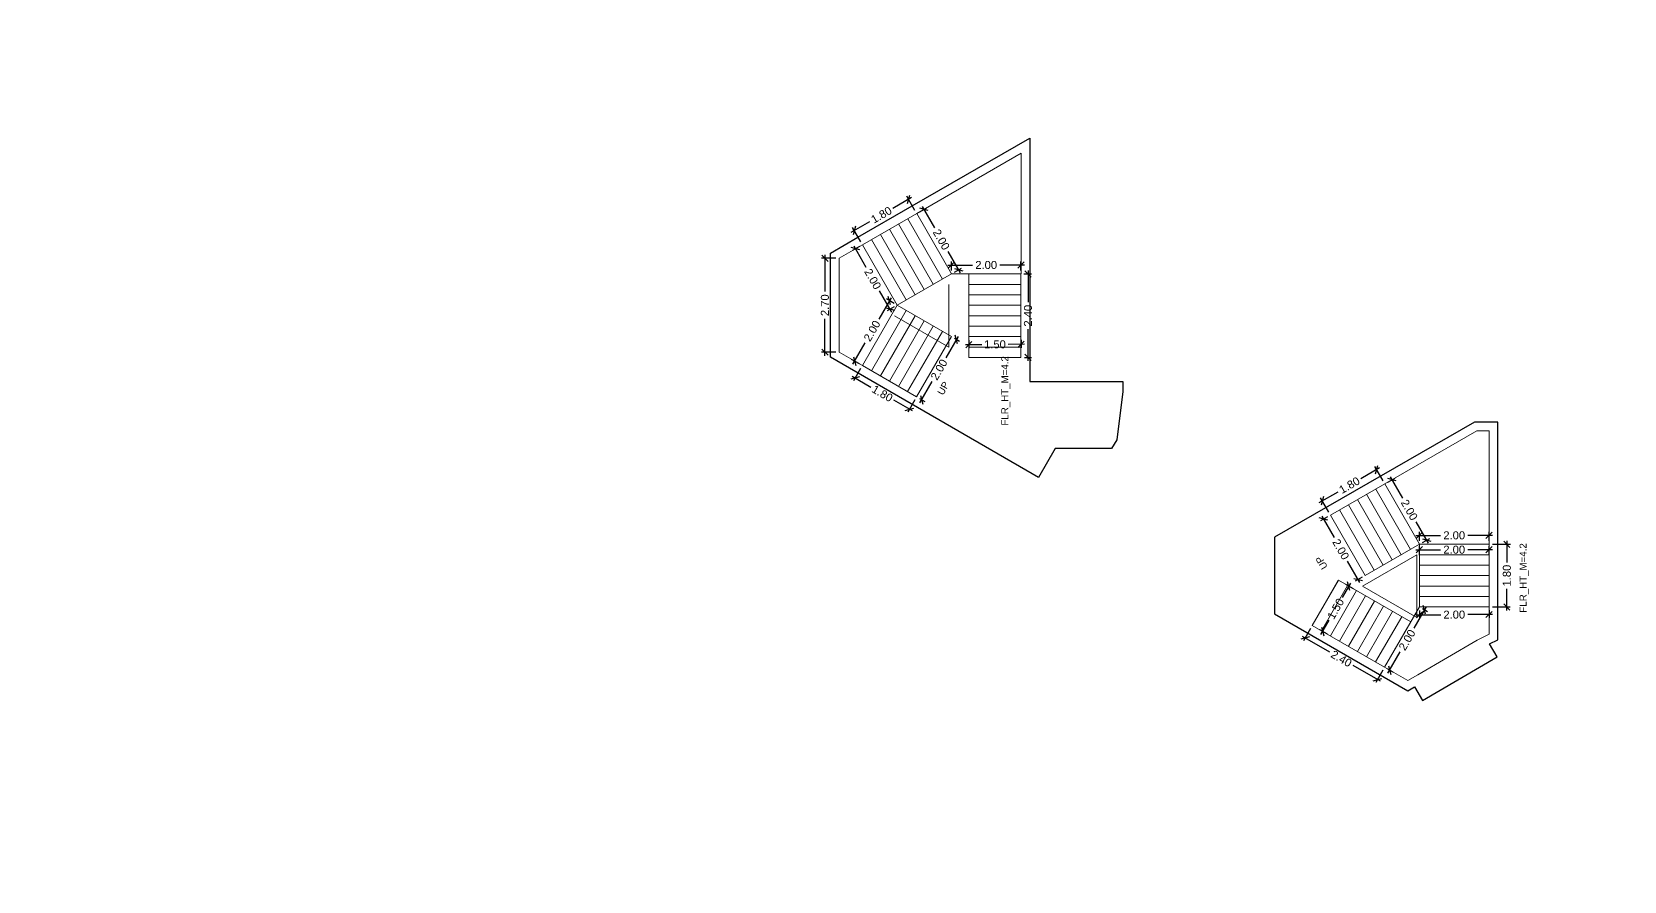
# Model space of a CAD drawing. Header units: metres. Extents: x 256329 to 886268, y -249371 to 355.
# Drawn here: x 283477.24 to 283522.99, y -599.29 to -574.89 of the extents above; entities that cross this region are included whole.
import ezdxf

# ---------------------------------------------------------------- set-up
doc = ezdxf.new("R2010")
doc.units = ezdxf.units.M
doc.header["$MEASUREMENT"] = 0
doc.header["$PDMODE"] = 35
doc.linetypes.add('CONTINOUS', pattern=[0])
doc.layers.get('0').update_dxf_attribs({"lineweight": 18})
doc.layers.get('Defpoints').update_dxf_attribs({"lineweight": 20})
doc.layers.add('A_TEXT', color=4, linetype='Continuous', lineweight=0, transparency=0.3)
doc.layers.add('BLK_1_FLR_4_STAIR_3', color=7, linetype='Continuous', plot=False)
doc.layers.add('BLK_1_FLR_4_STAIR_4', color=7, linetype='Continuous', plot=False)
for name, color, linetype, lineweight in [('BLK_1_FLR_4_STAIR_3_FLIGHT_1', 7, 'Continuous', 0), ('BLK_1_FLR_4_STAIR_3_FLIGHT_2', 7, 'Continuous', 0), ('BLK_1_FLR_4_STAIR_3_FLIGHT_3', 7, 'Continuous', 0), ('BLK_1_FLR_4_STAIR_3_LANDING_1', 7, 'Continuous', 0), ('BLK_1_FLR_4_STAIR_3_LANDING_2', 7, 'Continuous', 0), ('BLK_1_FLR_4_STAIR_4_FLIGHT_1', 7, 'Continuous', 0), ('BLK_1_FLR_4_STAIR_4_FLIGHT_2', 7, 'Continuous', 0), ('BLK_1_FLR_4_STAIR_4_FLIGHT_3', 7, 'Continuous', 0), ('BLK_1_FLR_4_STAIR_4_LANDING_1', 7, 'Continuous', 0), ('BLK_1_FLR_4_STAIR_4_LANDING_2', 7, 'Continuous', 0)]:
    doc.layers.add(name, color=color, linetype=linetype, lineweight=lineweight)
doc.styles.add('Arial', font='arial.ttf')
doc.styles.get("Standard").update_dxf_attribs({"font": 'arial.ttf'})
doc.dimstyles.new('METRIC DIM', dxfattribs={"dimtxt": 0.23, "dimasz": 0.18, "dimexe": 0.1, "dimexo": 0.1, "dimgap": 0.09, "dimtad": 0, "dimzin": 0, "dimdsep": 46, "dimtxsty": 'Standard', "dimblk": 'OBLIQUE', "dimcen": 0, "dimdle": 0.1, "dimclrd": 147, "dimclre": 147, "dimclrt": 7, "dimadec": 0, "dimazin": 0, "dimtfac": 1, "dimtofl": 0, "dimtmove": 0, "dimatfit": 2, "dimfxl": 0.125, "dimtolj": 1, "dimtzin": 0, "dimarcsym": 0})

# ---------------------------------------------------------------- blocks, each defined once
blk = doc.blocks.new('_Oblique')
at = {"color": 0, "linetype": 'ByBlock', "lineweight": -2}
blk.add_line((-0.5, -0.5), (0.5, 0.5), dxfattribs=at)
blk = doc.blocks.new('*D865')
at = {"layer": 'BLK_1_FLR_4_STAIR_3_FLIGHT_1', "color": 147, "lineweight": -2, "transparency": 16777216}
for p, q in [((283515.966624, -587.421717), (283515.426888, -587.731864)), ((283516.06519, -587.793959), (283515.830097, -587.384835)), ((283514.232532, -588.418172), (283514.772268, -588.108026)), ((283514.504507, -588.690768), (283514.269414, -588.281645))]:
    blk.add_line(p, q, dxfattribs=at)
at = {"layer": 'Defpoints', "color": 0, "linetype": 'CONTINOUS', "transparency": 16777216}
for p in [(283515.87992, -587.47154), (283516.115013, -587.880663, 0.042641), (283514.55433, -588.777473, 0.042641)]:
    blk.add_point(p, dxfattribs=at)
at = {"layer": 'BLK_1_FLR_4_STAIR_3_FLIGHT_1', "color": 147, "linetype": 'CONTINOUS', "lineweight": -2, "transparency": 16777216, "xscale": 0.18, "yscale": 0.18, "zscale": 0.18}
for p, rotation in [((283515.87992, -587.47154), 29.88281300000001), ((283514.319237, -588.36835), 209.882813)]:
    blk.add_blockref('_Oblique', p, dxfattribs=dict(at, rotation=rotation))
at = {"layer": 'BLK_1_FLR_4_STAIR_3_FLIGHT_1', "color": 7, "linetype": 'CONTINOUS', "transparency": 16777216, "insert": (283515.099578, -587.919945), "char_height": 0.23, "attachment_point": 5, "rotation": 29.8828126}
blk.add_mtext('\\A1;1.80', dxfattribs=at)
blk = doc.blocks.new('*D866')
at = {"layer": 'BLK_1_FLR_4_STAIR_3_FLIGHT_2', "color": 147, "lineweight": -2, "transparency": 16777216}
for p, q in [((283519.212115, -589.614792), (283519.724087, -589.614976)), ((283519.624123, -589.51494), (283519.623899, -590.13744)), ((283519.623404, -591.51494), (283519.623628, -590.89244)), ((283519.211468, -591.414792), (283519.72344, -591.414976))]:
    blk.add_line(p, q, dxfattribs=at)
at = {"layer": 'Defpoints', "color": 0, "linetype": 'CONTINOUS', "transparency": 16777216}
for p in [(283519.112115, -589.614756, 0.042641), (283519.624087, -589.61494), (283519.111468, -591.414756, 0.042641)]:
    blk.add_point(p, dxfattribs=at)
at = {"layer": 'BLK_1_FLR_4_STAIR_3_FLIGHT_2', "color": 147, "linetype": 'CONTINOUS', "lineweight": -2, "transparency": 16777216, "xscale": 0.18, "yscale": 0.18, "zscale": 0.18}
for p, rotation in [((283519.624087, -589.61494), 89.979403), ((283519.62344, -591.41494), 269.979403)]:
    blk.add_blockref('_Oblique', p, dxfattribs=dict(at, rotation=rotation))
at = {"layer": 'BLK_1_FLR_4_STAIR_3_FLIGHT_2', "color": 7, "linetype": 'CONTINOUS', "transparency": 16777216, "insert": (283519.623763, -590.51494), "char_height": 0.23, "attachment_point": 5, "rotation": 89.9794033}
blk.add_mtext('\\A1;1.80', dxfattribs=at)
blk = doc.blocks.new('*D867')
at = {"layer": 'BLK_1_FLR_4_STAIR_3_FLIGHT_3', "color": 147, "lineweight": -2, "transparency": 16777216}
for p, q in [((283515.129482, -590.730887), (283514.893796, -591.141294)), ((283515.214149, -590.894826), (283514.992964, -590.767805)), ((283514.466389, -592.196925), (283514.245204, -592.069904)), ((283514.282122, -592.206422), (283514.517808, -591.796014))]:
    blk.add_line(p, q, dxfattribs=at)
at = {"layer": 'Defpoints', "color": 0, "linetype": 'CONTINOUS', "transparency": 16777216}
for p in [(283515.079682, -590.817605), (283515.300867, -590.944626, 0.042641), (283514.553107, -592.246724, 0.042641)]:
    blk.add_point(p, dxfattribs=at)
at = {"layer": 'BLK_1_FLR_4_STAIR_3_FLIGHT_3', "color": 147, "linetype": 'CONTINOUS', "lineweight": -2, "transparency": 16777216, "xscale": 0.18, "yscale": 0.18, "zscale": 0.18}
for p, rotation in [((283515.079682, -590.817605), 60.132414), ((283514.331922, -592.119704), 240.132414)]:
    blk.add_blockref('_Oblique', p, dxfattribs=dict(at, rotation=rotation))
at = {"layer": 'BLK_1_FLR_4_STAIR_3_FLIGHT_3', "color": 7, "linetype": 'CONTINOUS', "transparency": 16777216, "insert": (283514.705802, -591.468654), "char_height": 0.23, "attachment_point": 5, "rotation": 60.1324143}
blk.add_mtext('\\A1;1.50', dxfattribs=at)
blk = doc.blocks.new('*D868')
at = {"layer": 'BLK_1_FLR_4_STAIR_3_FLIGHT_1', "color": 147, "lineweight": -2, "transparency": 16777216}
for p, q in [((283514.467625, -588.827296), (283514.266906, -588.942634)), ((283514.303788, -588.806107), (283514.657387, -589.421461)), ((283515.399889, -590.713609), (283515.04629, -590.098254)), ((283515.46408, -590.561388), (283515.263362, -590.676727))]:
    blk.add_line(p, q, dxfattribs=at)
at = {"layer": 'Defpoints', "color": 0, "linetype": 'CONTINOUS', "transparency": 16777216}
for p in [(283514.353611, -588.892811), (283514.55433, -588.777473, 0.042641), (283515.550785, -590.511566, 0.042641)]:
    blk.add_point(p, dxfattribs=at)
at = {"layer": 'BLK_1_FLR_4_STAIR_3_FLIGHT_1', "color": 147, "linetype": 'CONTINOUS', "lineweight": -2, "transparency": 16777216, "xscale": 0.18, "yscale": 0.18, "zscale": 0.18}
for p, rotation in [((283514.353611, -588.892811), 119.882813), ((283515.350066, -590.626904), 299.882813)]:
    blk.add_blockref('_Oblique', p, dxfattribs=dict(at, rotation=rotation))
at = {"layer": 'BLK_1_FLR_4_STAIR_3_FLIGHT_1', "color": 7, "linetype": 'CONTINOUS', "transparency": 16777216, "insert": (283514.851839, -589.759858), "char_height": 0.23, "attachment_point": 5, "rotation": 299.8828126}
blk.add_mtext('\\A1;2.00', dxfattribs=at)
blk = doc.blocks.new('*D869')
at = {"layer": 'BLK_1_FLR_4_STAIR_3_LANDING_2', "color": 147, "lineweight": -2, "transparency": 16777216}
for p, q in [((283517.012487, -591.642483), (283517.722303, -591.639305)), ((283517.111916, -591.514755), (283517.112933, -591.742034)), ((283519.212684, -591.632634), (283518.502868, -591.635811)), ((283519.112115, -591.505801), (283519.113132, -591.73308))]:
    blk.add_line(p, q, dxfattribs=at)
at = {"layer": 'Defpoints', "color": 0, "linetype": 'CONTINOUS', "transparency": 16777216}
for p in [(283517.111468, -591.414756, 0.042641), (283519.111667, -591.405802, 0.042641), (283519.112685, -591.633081)]:
    blk.add_point(p, dxfattribs=at)
at = {"layer": 'BLK_1_FLR_4_STAIR_3_LANDING_2', "color": 147, "linetype": 'CONTINOUS', "lineweight": -2, "transparency": 16777216, "xscale": 0.18, "yscale": 0.18, "zscale": 0.18}
for p, rotation in [((283517.112486, -591.642035), 180.256477), ((283519.112685, -591.633081), 0.256477)]:
    blk.add_blockref('_Oblique', p, dxfattribs=dict(at, rotation=rotation))
at = {"layer": 'BLK_1_FLR_4_STAIR_3_LANDING_2', "color": 7, "linetype": 'CONTINOUS', "transparency": 16777216, "insert": (283518.112585, -591.637558), "char_height": 0.23, "attachment_point": 5, "rotation": 0.2564771}
blk.add_mtext('\\A1;2.00', dxfattribs=at)
blk = doc.blocks.new('*D870')
at = {"layer": 'BLK_1_FLR_4_STAIR_3_LANDING_2', "color": 147, "lineweight": -2, "transparency": 16777216}
for p, q in [((283517.306394, -591.411789), (283516.951817, -592.026203)), ((283517.19808, -591.464739), (283517.343022, -591.548385)), ((283516.207081, -593.316687), (283516.561658, -592.702273)), ((283516.198735, -593.196413), (283516.343677, -593.280059))]:
    blk.add_line(p, q, dxfattribs=at)
at = {"layer": 'Defpoints', "color": 0, "linetype": 'CONTINOUS', "transparency": 16777216}
for p in [(283517.111468, -591.414756, 0.042641), (283516.112123, -593.146429, 0.042641), (283516.257065, -593.230075)]:
    blk.add_point(p, dxfattribs=at)
at = {"layer": 'BLK_1_FLR_4_STAIR_3_LANDING_2', "color": 147, "linetype": 'CONTINOUS', "lineweight": -2, "transparency": 16777216, "xscale": 0.18, "yscale": 0.18, "zscale": 0.18}
for p, rotation in [((283517.25641, -591.498401), 60.01084000000001), ((283516.257065, -593.230075), 240.01084)]:
    blk.add_blockref('_Oblique', p, dxfattribs=dict(at, rotation=rotation))
at = {"layer": 'BLK_1_FLR_4_STAIR_3_LANDING_2', "color": 7, "linetype": 'CONTINOUS', "transparency": 16777216, "insert": (283516.756737, -592.364238), "char_height": 0.23, "attachment_point": 5, "rotation": 60.0108404}
blk.add_mtext('\\A1;2.00', dxfattribs=at)
blk = doc.blocks.new('*D871')
at = {"layer": 'BLK_1_FLR_4_STAIR_3_LANDING_1', "color": 147, "lineweight": -2, "transparency": 16777216}
for p, q in [((283516.201718, -587.83084), (283516.409843, -587.711246)), ((283516.273316, -587.674364), (283516.626915, -588.289718)), ((283517.369417, -589.581866), (283517.015818, -588.966511)), ((283517.198173, -589.564933), (283517.406299, -589.445338))]:
    blk.add_line(p, q, dxfattribs=at)
at = {"layer": 'Defpoints', "color": 0, "linetype": 'CONTINOUS', "transparency": 16777216}
for p in [(283516.115013, -587.880663, 0.042641), (283516.323139, -587.761069), (283517.111468, -589.614756, 0.042641)]:
    blk.add_point(p, dxfattribs=at)
at = {"layer": 'BLK_1_FLR_4_STAIR_3_LANDING_1', "color": 147, "linetype": 'CONTINOUS', "lineweight": -2, "transparency": 16777216, "xscale": 0.18, "yscale": 0.18, "zscale": 0.18}
for p, rotation in [((283516.323139, -587.761069), 119.882813), ((283517.319594, -589.495161), 299.882813)]:
    blk.add_blockref('_Oblique', p, dxfattribs=dict(at, rotation=rotation))
at = {"layer": 'BLK_1_FLR_4_STAIR_3_LANDING_1', "color": 7, "linetype": 'CONTINOUS', "transparency": 16777216, "insert": (283516.821366, -588.628115), "char_height": 0.23, "attachment_point": 5, "rotation": 299.8828126}
blk.add_mtext('\\A1;2.00', dxfattribs=at)
blk = doc.blocks.new('*D872')
at = {"layer": 'BLK_1_FLR_4_STAIR_3_LANDING_1', "color": 147, "lineweight": -2, "transparency": 16777216}
for p, q in [((283517.111468, -589.514756), (283517.111468, -589.259105)), ((283519.111468, -589.514756), (283519.111468, -589.259105)), ((283517.011468, -589.359105), (283517.721182, -589.359105)), ((283519.211468, -589.359105), (283518.501755, -589.359105))]:
    blk.add_line(p, q, dxfattribs=at)
at = {"layer": 'Defpoints', "color": 0, "linetype": 'CONTINOUS', "transparency": 16777216}
for p in [(283517.111468, -589.614756, 0.042641), (283519.111468, -589.359105), (283519.111468, -589.614756, 0.042641)]:
    blk.add_point(p, dxfattribs=at)
at = {"layer": 'BLK_1_FLR_4_STAIR_3_LANDING_1', "color": 147, "linetype": 'CONTINOUS', "lineweight": -2, "transparency": 16777216, "xscale": 0.18, "yscale": 0.18, "zscale": 0.18, "rotation": 180}
blk.add_blockref('_Oblique', (283517.111468, -589.359105), dxfattribs=at)
at = {"layer": 'BLK_1_FLR_4_STAIR_3_LANDING_1', "color": 147, "linetype": 'CONTINOUS', "lineweight": -2, "transparency": 16777216, "xscale": 0.18, "yscale": 0.18, "zscale": 0.18}
blk.add_blockref('_Oblique', (283519.111468, -589.359105), dxfattribs=at)
at = {"layer": 'BLK_1_FLR_4_STAIR_3_LANDING_1', "color": 7, "linetype": 'CONTINOUS', "transparency": 16777216, "insert": (283518.111468, -589.359105), "char_height": 0.23, "attachment_point": 5}
blk.add_mtext('\\A1;2.00', dxfattribs=at)
blk = doc.blocks.new('*D873')
at = {"layer": 'BLK_1_FLR_4_STAIR_3_FLIGHT_3', "color": 147, "lineweight": -2, "transparency": 16777216}
for p, q in [((283513.983009, -592.034282), (283513.777745, -592.390293)), ((283513.741062, -592.253712), (283514.529164, -592.708106)), ((283515.99349, -593.55239), (283515.205389, -593.097996)), ((283516.062174, -593.233061), (283515.856909, -593.589072))]:
    blk.add_line(p, q, dxfattribs=at)
at = {"layer": 'Defpoints', "color": 0, "linetype": 'CONTINOUS', "transparency": 16777216}
for p in [(283514.032958, -591.94765, 0.042641), (283516.112123, -593.146429, 0.042641), (283515.906858, -593.50244)]:
    blk.add_point(p, dxfattribs=at)
at = {"layer": 'BLK_1_FLR_4_STAIR_3_FLIGHT_3', "color": 147, "linetype": 'CONTINOUS', "lineweight": -2, "transparency": 16777216, "xscale": 0.18, "yscale": 0.18, "zscale": 0.18}
for p, rotation in [((283513.827694, -592.303661), 150.033641), ((283515.906858, -593.50244), 330.033641)]:
    blk.add_blockref('_Oblique', p, dxfattribs=dict(at, rotation=rotation))
at = {"layer": 'BLK_1_FLR_4_STAIR_3_FLIGHT_3', "color": 7, "linetype": 'CONTINOUS', "transparency": 16777216, "insert": (283514.867276, -592.903051), "char_height": 0.23, "attachment_point": 5, "rotation": 330.0336413}
blk.add_mtext('\\A1;2.40', dxfattribs=at)
blk = doc.blocks.new('*D874')
at = {"layer": 'BLK_1_FLR_4_STAIR_4_FLIGHT_2', "color": 147, "lineweight": -2, "transparency": 16777216}
for p, q in [((283502.517088, -579.654329), (283501.977352, -579.964476)), ((283502.615654, -580.02657), (283502.380561, -579.617447)), ((283500.782996, -580.650784), (283501.322732, -580.340638)), ((283501.054971, -580.92338), (283500.819878, -580.514257))]:
    blk.add_line(p, q, dxfattribs=at)
at = {"layer": 'Defpoints', "color": 0, "linetype": 'CONTINOUS', "transparency": 16777216}
for p in [(283502.430384, -579.704152), (283502.665477, -580.113275, 0.042641), (283501.104794, -581.010085, 0.042641)]:
    blk.add_point(p, dxfattribs=at)
at = {"layer": 'BLK_1_FLR_4_STAIR_4_FLIGHT_2', "color": 147, "linetype": 'CONTINOUS', "lineweight": -2, "transparency": 16777216, "xscale": 0.18, "yscale": 0.18, "zscale": 0.18}
for p, rotation in [((283502.430384, -579.704152), 29.88281300000001), ((283500.8697, -580.600961), 209.882813)]:
    blk.add_blockref('_Oblique', p, dxfattribs=dict(at, rotation=rotation))
at = {"layer": 'BLK_1_FLR_4_STAIR_4_FLIGHT_2', "color": 7, "linetype": 'CONTINOUS', "transparency": 16777216, "insert": (283501.650042, -580.152557), "char_height": 0.23, "attachment_point": 5, "rotation": 29.8828126}
blk.add_mtext('\\A1;1.80', dxfattribs=at)
blk = doc.blocks.new('*D875')
at = {"layer": 'BLK_1_FLR_4_STAIR_4_LANDING_1', "color": 147, "lineweight": -2, "transparency": 16777216}
for p, q in [((283501.929977, -582.530348), (283501.575833, -583.146274)), ((283502.014557, -582.694332), (283501.79344, -582.567194)), ((283500.832607, -584.43889), (283501.186751, -583.822964)), ((283501.016879, -584.429491), (283500.795761, -584.302353))]:
    blk.add_line(p, q, dxfattribs=at)
at = {"layer": 'Defpoints', "color": 0, "linetype": 'CONTINOUS', "transparency": 16777216}
for p in [(283501.880131, -582.61704), (283502.101249, -582.744177, 0.042641), (283501.103571, -584.479336, 0.042641)]:
    blk.add_point(p, dxfattribs=at)
at = {"layer": 'BLK_1_FLR_4_STAIR_4_LANDING_1', "color": 147, "linetype": 'CONTINOUS', "lineweight": -2, "transparency": 16777216, "xscale": 0.18, "yscale": 0.18, "zscale": 0.18}
for p, rotation in [((283501.880131, -582.61704), 60.102044), ((283500.882453, -584.352198), 240.102044)]:
    blk.add_blockref('_Oblique', p, dxfattribs=dict(at, rotation=rotation))
at = {"layer": 'BLK_1_FLR_4_STAIR_4_LANDING_1', "color": 7, "linetype": 'CONTINOUS', "transparency": 16777216, "insert": (283501.381292, -583.484619), "char_height": 0.23, "attachment_point": 5, "rotation": 60.1020442}
blk.add_mtext('\\A1;2.00', dxfattribs=at)
blk = doc.blocks.new('*D876')
at = {"layer": 'BLK_1_FLR_4_STAIR_4_FLIGHT_2', "color": 147, "lineweight": -2, "transparency": 16777216}
for p, q in [((283501.018089, -581.059908), (283500.81737, -581.175246)), ((283500.854252, -581.038719), (283501.207851, -581.654073)), ((283501.950353, -582.94622), (283501.596754, -582.330866)), ((283502.014544, -582.794), (283501.813825, -582.909339))]:
    blk.add_line(p, q, dxfattribs=at)
at = {"layer": 'Defpoints', "color": 0, "linetype": 'CONTINOUS', "transparency": 16777216}
for p in [(283501.104794, -581.010085, 0.042641), (283500.904075, -581.125423), (283502.101249, -582.744177, 0.042641)]:
    blk.add_point(p, dxfattribs=at)
at = {"layer": 'BLK_1_FLR_4_STAIR_4_FLIGHT_2', "color": 147, "linetype": 'CONTINOUS', "lineweight": -2, "transparency": 16777216, "xscale": 0.18, "yscale": 0.18, "zscale": 0.18}
for p, rotation in [((283500.904075, -581.125423), 119.882813), ((283501.90053, -582.859516), 299.882813)]:
    blk.add_blockref('_Oblique', p, dxfattribs=dict(at, rotation=rotation))
at = {"layer": 'BLK_1_FLR_4_STAIR_4_FLIGHT_2', "color": 7, "linetype": 'CONTINOUS', "transparency": 16777216, "insert": (283501.402302, -581.992469), "char_height": 0.23, "attachment_point": 5, "rotation": 299.8828126}
blk.add_mtext('\\A1;2.00', dxfattribs=at)
blk = doc.blocks.new('*D877')
at = {"layer": 'BLK_1_FLR_4_STAIR_4_FLIGHT_3', "color": 147, "lineweight": -2, "transparency": 16777216}
for p, q in [((283504.162529, -583.747366), (283504.163903, -583.977627)), ((283505.662728, -583.738412), (283505.664102, -583.968673)), ((283504.063308, -583.878226), (283504.535913, -583.875405)), ((283505.763504, -583.868078), (283505.290899, -583.870899))]:
    blk.add_line(p, q, dxfattribs=at)
at = {"layer": 'Defpoints', "color": 0, "linetype": 'CONTINOUS', "transparency": 16777216}
for p in [(283504.161932, -583.647368, 0.042641), (283505.662131, -583.638414, 0.042641), (283505.663505, -583.868675)]:
    blk.add_point(p, dxfattribs=at)
at = {"layer": 'BLK_1_FLR_4_STAIR_4_FLIGHT_3', "color": 147, "linetype": 'CONTINOUS', "lineweight": -2, "transparency": 16777216, "xscale": 0.18, "yscale": 0.18, "zscale": 0.18}
for p, rotation in [((283504.163306, -583.877629), 180.341956), ((283505.663505, -583.868675), 0.341956)]:
    blk.add_blockref('_Oblique', p, dxfattribs=dict(at, rotation=rotation))
at = {"layer": 'BLK_1_FLR_4_STAIR_4_FLIGHT_3', "color": 7, "linetype": 'CONTINOUS', "transparency": 16777216, "insert": (283504.913406, -583.873152), "char_height": 0.23, "attachment_point": 5, "rotation": 0.3419563}
blk.add_mtext('\\A1;1.50', dxfattribs=at)
blk = doc.blocks.new('*D878')
at = {"layer": 'BLK_1_FLR_4_STAIR_4_FLIGHT_1', "color": 147, "lineweight": -2, "transparency": 16777216}
for p, q in [((283503.856857, -583.644401), (283503.50228, -584.258815)), ((283503.748544, -583.697351), (283503.893486, -583.780997)), ((283502.757545, -585.549299), (283503.112122, -584.934885)), ((283502.749199, -585.429025), (283502.89414, -585.51267))]:
    blk.add_line(p, q, dxfattribs=at)
at = {"layer": 'Defpoints', "color": 0, "linetype": 'CONTINOUS', "transparency": 16777216}
for p in [(283503.661932, -583.647368, 0.042641), (283502.662587, -585.379041, 0.042641), (283502.807528, -585.462687)]:
    blk.add_point(p, dxfattribs=at)
at = {"layer": 'BLK_1_FLR_4_STAIR_4_FLIGHT_1', "color": 147, "linetype": 'CONTINOUS', "lineweight": -2, "transparency": 16777216, "xscale": 0.18, "yscale": 0.18, "zscale": 0.18}
for p, rotation in [((283503.806874, -583.731013), 60.01084000000001), ((283502.807528, -585.462687), 240.01084)]:
    blk.add_blockref('_Oblique', p, dxfattribs=dict(at, rotation=rotation))
at = {"layer": 'BLK_1_FLR_4_STAIR_4_FLIGHT_1', "color": 7, "linetype": 'CONTINOUS', "transparency": 16777216, "insert": (283503.307201, -584.59685), "char_height": 0.23, "attachment_point": 5, "rotation": 60.0108404}
blk.add_mtext('\\A1;2.00', dxfattribs=at)
blk = doc.blocks.new('*D879')
at = {"layer": 'BLK_1_FLR_4_STAIR_4_LANDING_2', "color": 147, "lineweight": -2, "transparency": 16777216}
for p, q in [((283502.752181, -580.063452), (283502.960307, -579.943858)), ((283502.82378, -579.906976), (283503.177379, -580.52233)), ((283503.919881, -581.814478), (283503.566282, -581.199123)), ((283503.748637, -581.797545), (283503.956763, -581.67795))]:
    blk.add_line(p, q, dxfattribs=at)
at = {"layer": 'Defpoints', "color": 0, "linetype": 'CONTINOUS', "transparency": 16777216}
for p in [(283502.665477, -580.113275, 0.042641), (283502.873603, -579.993681), (283503.661932, -581.847368, 0.042641)]:
    blk.add_point(p, dxfattribs=at)
at = {"layer": 'BLK_1_FLR_4_STAIR_4_LANDING_2', "color": 147, "linetype": 'CONTINOUS', "lineweight": -2, "transparency": 16777216, "xscale": 0.18, "yscale": 0.18, "zscale": 0.18}
for p, rotation in [((283502.873603, -579.993681), 119.882813), ((283503.870058, -581.727773), 299.882813)]:
    blk.add_blockref('_Oblique', p, dxfattribs=dict(at, rotation=rotation))
at = {"layer": 'BLK_1_FLR_4_STAIR_4_LANDING_2', "color": 7, "linetype": 'CONTINOUS', "transparency": 16777216, "insert": (283503.37183, -580.860727), "char_height": 0.23, "attachment_point": 5, "rotation": 299.8828126}
blk.add_mtext('\\A1;2.00', dxfattribs=at)
blk = doc.blocks.new('*D880')
at = {"layer": 'BLK_1_FLR_4_STAIR_4_LANDING_2', "color": 147, "lineweight": -2, "transparency": 16777216}
for p, q in [((283503.661932, -581.747368), (283503.661932, -581.491717)), ((283505.661932, -581.747368), (283505.661932, -581.491717)), ((283503.561932, -581.591717), (283504.271646, -581.591717)), ((283505.761932, -581.591717), (283505.052219, -581.591717))]:
    blk.add_line(p, q, dxfattribs=at)
at = {"layer": 'Defpoints', "color": 0, "linetype": 'CONTINOUS', "transparency": 16777216}
for p in [(283503.661932, -581.847368, 0.042641), (283505.661932, -581.591717), (283505.661932, -581.847368, 0.042641)]:
    blk.add_point(p, dxfattribs=at)
at = {"layer": 'BLK_1_FLR_4_STAIR_4_LANDING_2', "color": 147, "linetype": 'CONTINOUS', "lineweight": -2, "transparency": 16777216, "xscale": 0.18, "yscale": 0.18, "zscale": 0.18, "rotation": 180}
blk.add_blockref('_Oblique', (283503.661932, -581.591717), dxfattribs=at)
at = {"layer": 'BLK_1_FLR_4_STAIR_4_LANDING_2', "color": 147, "linetype": 'CONTINOUS', "lineweight": -2, "transparency": 16777216, "xscale": 0.18, "yscale": 0.18, "zscale": 0.18}
blk.add_blockref('_Oblique', (283505.661932, -581.591717), dxfattribs=at)
at = {"layer": 'BLK_1_FLR_4_STAIR_4_LANDING_2', "color": 7, "linetype": 'CONTINOUS', "transparency": 16777216, "insert": (283504.661932, -581.591717), "char_height": 0.23, "attachment_point": 5}
blk.add_mtext('\\A1;2.00', dxfattribs=at)
blk = doc.blocks.new('*D881')
at = {"layer": 'BLK_1_FLR_4_STAIR_4_FLIGHT_1', "color": 147, "lineweight": -2, "transparency": 16777216}
for p, q in [((283501.053587, -584.565948), (283500.848181, -584.921877)), ((283500.811553, -584.785282), (283501.350712, -585.09643)), ((283502.543793, -585.784954), (283502.004633, -585.473806)), ((283502.612603, -585.465653), (283502.407197, -585.821583))]:
    blk.add_line(p, q, dxfattribs=at)
at = {"layer": 'Defpoints', "color": 0, "linetype": 'CONTINOUS', "transparency": 16777216}
for p in [(283501.103571, -584.479336, 0.042641), (283502.662587, -585.379041, 0.042641), (283502.457181, -585.734971)]:
    blk.add_point(p, dxfattribs=at)
at = {"layer": 'BLK_1_FLR_4_STAIR_4_FLIGHT_1', "color": 147, "linetype": 'CONTINOUS', "lineweight": -2, "transparency": 16777216, "xscale": 0.18, "yscale": 0.18, "zscale": 0.18}
for p, rotation in [((283500.898165, -584.835265), 150.01084), ((283502.457181, -585.734971), 330.01084)]:
    blk.add_blockref('_Oblique', p, dxfattribs=dict(at, rotation=rotation))
at = {"layer": 'BLK_1_FLR_4_STAIR_4_FLIGHT_1', "color": 7, "linetype": 'CONTINOUS', "transparency": 16777216, "insert": (283501.677673, -585.285118), "char_height": 0.23, "attachment_point": 5, "rotation": 330.0108404}
blk.add_mtext('\\A1;1.80', dxfattribs=at)
blk = doc.blocks.new('*D882')
at = {"layer": 'BLK_1_FLR_4_STAIR_4_FLIGHT_3', "color": 147, "lineweight": -2, "transparency": 16777216}
for p, q in [((283505.748133, -581.847368), (283505.963281, -581.847368)), ((283505.863281, -581.747368), (283505.863281, -582.657081)), ((283505.863281, -584.347368), (283505.863281, -583.437654)), ((283505.761932, -584.247368), (283505.963281, -584.247368))]:
    blk.add_line(p, q, dxfattribs=at)
at = {"layer": 'Defpoints', "color": 0, "linetype": 'CONTINOUS', "transparency": 16777216}
for p in [(283505.648133, -581.847368, 0.042641), (283505.863281, -581.847368), (283505.661932, -584.247368, 0.042641)]:
    blk.add_point(p, dxfattribs=at)
at = {"layer": 'BLK_1_FLR_4_STAIR_4_FLIGHT_3', "color": 147, "linetype": 'CONTINOUS', "lineweight": -2, "transparency": 16777216, "xscale": 0.18, "yscale": 0.18, "zscale": 0.18}
for p, rotation in [((283505.863281, -581.847368), 90), ((283505.863281, -584.247368), 270)]:
    blk.add_blockref('_Oblique', p, dxfattribs=dict(at, rotation=rotation))
at = {"layer": 'BLK_1_FLR_4_STAIR_4_FLIGHT_3', "color": 7, "linetype": 'CONTINOUS', "transparency": 16777216, "insert": (283505.863281, -583.047368), "char_height": 0.23, "attachment_point": 5, "rotation": 90}
blk.add_mtext('\\A1;2.40', dxfattribs=at)
blk = doc.blocks.new('*D883')
at = {"layer": 'BLK_1_FLR_4_STAIR_4_LANDING_1', "color": 147, "lineweight": -2, "transparency": 16777216}
for p, q in [((283500.341019, -581.397078), (283499.927185, -581.397078)), ((283500.027185, -581.297078), (283500.027185, -582.356262)), ((283500.027185, -584.196018), (283500.027185, -583.136835)), ((283500.340356, -584.096018), (283499.927185, -584.096018))]:
    blk.add_line(p, q, dxfattribs=at)
at = {"layer": 'Defpoints', "color": 0, "linetype": 'CONTINOUS', "transparency": 16777216}
for p in [(283500.027185, -581.397078), (283500.441019, -581.397078, 0.042641), (283500.440356, -584.096018, 0.042641)]:
    blk.add_point(p, dxfattribs=at)
at = {"layer": 'BLK_1_FLR_4_STAIR_4_LANDING_1', "color": 147, "linetype": 'CONTINOUS', "lineweight": -2, "transparency": 16777216, "xscale": 0.18, "yscale": 0.18, "zscale": 0.18}
for p, rotation in [((283500.027185, -581.397078), 90), ((283500.027185, -584.096018), 270)]:
    blk.add_blockref('_Oblique', p, dxfattribs=dict(at, rotation=rotation))
at = {"layer": 'BLK_1_FLR_4_STAIR_4_LANDING_1', "color": 7, "linetype": 'CONTINOUS', "transparency": 16777216, "insert": (283500.027185, -582.746548), "char_height": 0.23, "attachment_point": 5, "rotation": 90}
blk.add_mtext('\\A1;2.70', dxfattribs=at)
blk = doc.blocks.new('*D884')
at = {"layer": 'BLK_1_FLR_4_STAIR_3_FLIGHT_2', "color": 147, "lineweight": -2, "transparency": 16777216}
for p, q in [((283517.011468, -589.770709), (283517.721182, -589.770709)), ((283517.111468, -589.926359), (283517.111468, -589.670709)), ((283519.211468, -589.770709), (283518.501755, -589.770709)), ((283519.111468, -589.926359), (283519.111468, -589.670709))]:
    blk.add_line(p, q, dxfattribs=at)
at = {"layer": 'Defpoints', "color": 0, "linetype": 'CONTINOUS', "transparency": 16777216}
for p in [(283519.111468, -589.770709), (283517.111468, -590.026359, 0.042641), (283519.111468, -590.026359, 0.042641)]:
    blk.add_point(p, dxfattribs=at)
at = {"layer": 'BLK_1_FLR_4_STAIR_3_FLIGHT_2', "color": 147, "linetype": 'CONTINOUS', "lineweight": -2, "transparency": 16777216, "xscale": 0.18, "yscale": 0.18, "zscale": 0.18, "rotation": 180}
blk.add_blockref('_Oblique', (283517.111468, -589.770709), dxfattribs=at)
at = {"layer": 'BLK_1_FLR_4_STAIR_3_FLIGHT_2', "color": 147, "linetype": 'CONTINOUS', "lineweight": -2, "transparency": 16777216, "xscale": 0.18, "yscale": 0.18, "zscale": 0.18}
blk.add_blockref('_Oblique', (283519.111468, -589.770709), dxfattribs=at)
at = {"layer": 'BLK_1_FLR_4_STAIR_3_FLIGHT_2', "color": 7, "linetype": 'CONTINOUS', "transparency": 16777216, "insert": (283518.111468, -589.770709), "char_height": 0.23, "attachment_point": 5}
blk.add_mtext('\\A1;2.00', dxfattribs=at)

msp = doc.modelspace()

# ---------------------------------------------------------------- linework, layer by layer
at = {"color": 5, "linetype": 'CONTINOUS', "elevation": -101.239328}
for points in [[(283503.586987, -583.95467), (283503.586987, -582.15467)], [(283503.586987, -583.95467), (283502.026304, -583.05148)], [(283517.036523, -589.922058), (283515.47584, -590.818868)], [(283517.036523, -591.722058), (283517.036523, -589.922058)], [(283517.036523, -591.722058), (283515.47584, -590.818868)]]:
    msp.add_lwpolyline(points, close=True, dxfattribs=at)
at = {"layer": 'BLK_1_FLR_4_STAIR_3', "color": 7, "linetype": 'CONTINOUS'}
msp.add_lwpolyline([(283512.946477, -589.409225), (283512.946477, -591.612017), (283516.77869, -593.82358), (283516.97449, -593.710449), (283517.204251, -594.098974), (283519.342432, -592.853282), (283519.126042, -592.477408), (283519.364748, -592.357675), (283519.366312, -586.105932), (283518.69536, -586.105765)], close=True, dxfattribs=at)
at = {"layer": 'BLK_1_FLR_4_STAIR_3_FLIGHT_1', "color": 3, "linetype": 'CONTINOUS'}
for p, q in [((283517.111468, -589.614756), (283516.115013, -587.880663)), ((283516.331127, -590.063161), (283515.334671, -588.329068)), ((283516.591241, -589.913692), (283515.594785, -588.1796)), ((283516.851354, -589.764224), (283515.854899, -588.030132)), ((283515.550785, -590.511566), (283514.55433, -588.777473)), ((283515.810899, -590.362097), (283514.814444, -588.628005)), ((283516.071013, -590.212629), (283515.074557, -588.478536))]:
    msp.add_line(p, q, dxfattribs=at)
at = {"layer": 'BLK_1_FLR_4_STAIR_3_FLIGHT_1', "color": 7, "linetype": 'CONTINOUS'}
msp.add_lwpolyline([(283514.55433, -588.777473), (283516.115013, -587.880663), (283517.111468, -589.614756), (283515.550785, -590.511566), (283514.55433, -588.777473)], dxfattribs=at)
at = {"layer": 'BLK_1_FLR_4_STAIR_3_FLIGHT_2', "color": 3, "linetype": 'CONTINOUS'}
for p, q in [((283517.111468, -589.614756), (283519.111468, -589.614756)), ((283517.111468, -589.914756), (283519.111468, -589.914756)), ((283517.111468, -590.214756), (283519.111468, -590.214756)), ((283517.111468, -590.514756), (283519.111468, -590.514756)), ((283517.111468, -590.814756), (283519.111468, -590.814756)), ((283517.111468, -591.114756), (283519.111468, -591.114756)), ((283517.111468, -591.414756), (283519.111468, -591.414756))]:
    msp.add_line(p, q, dxfattribs=at)
at = {"layer": 'BLK_1_FLR_4_STAIR_3_FLIGHT_2', "color": 7, "linetype": 'CONTINOUS'}
msp.add_lwpolyline([(283517.111468, -591.414756), (283517.111468, -589.614756), (283519.111468, -589.614756), (283519.111468, -591.414756)], close=True, dxfattribs=at)
at = {"layer": 'BLK_1_FLR_4_STAIR_3_FLIGHT_3', "color": 3, "linetype": 'CONTINOUS'}
for p, q in [((283514.780718, -590.645551), (283514.032958, -591.94765)), ((283515.040793, -590.795088), (283514.293032, -592.097187)), ((283515.300867, -590.944626), (283514.553107, -592.246724)), ((283515.56237, -591.098062), (283514.812943, -592.396675)), ((283515.822206, -591.248012), (283515.072779, -592.546626)), ((283516.082042, -591.397963), (283515.332615, -592.696577)), ((283516.341878, -591.547914), (283515.592451, -592.846528)), ((283516.601714, -591.697865), (283515.852287, -592.996479)), ((283516.86155, -591.847816), (283516.112123, -593.146429))]:
    msp.add_line(p, q, dxfattribs=at)
at = {"layer": 'BLK_1_FLR_4_STAIR_3_FLIGHT_3', "ltscale": 0.05}
msp.add_lwpolyline([(283516.112123, -593.146429), (283514.032958, -591.94765), (283514.781557, -590.644093), (283516.86155, -591.847816)], close=True, dxfattribs=at)
at = {"layer": 'BLK_1_FLR_4_STAIR_3_LANDING_1', "color": 7, "linetype": 'CONTINOUS'}
msp.add_lwpolyline([(283517.111468, -589.614756), (283516.115013, -587.880663), (283518.76293, -586.3591), (283519.11293, -586.359188), (283519.111468, -589.614756), (283517.111468, -589.614756)], dxfattribs=at)
at = {"layer": 'BLK_1_FLR_4_STAIR_3_LANDING_2', "color": 7, "linetype": 'CONTINOUS'}
msp.add_lwpolyline([(283517.111468, -591.414756), (283519.111468, -591.414756), (283519.111468, -592.201318), (283518.772641, -592.371272), (283518.772641, -592.371272), (283517.064889, -593.365654), (283517.064889, -593.365654), (283516.778614, -593.53106), (283516.112123, -593.146429), (283517.113565, -591.415969)], dxfattribs=at)
at = {"layer": 'BLK_1_FLR_4_STAIR_4', "color": 7, "linetype": 'CONTINOUS'}
msp.add_lwpolyline([(283500.187001, -584.242214), (283500.187736, -581.251519), (283500.977893, -580.790842), (283502.539027, -579.893773), (283505.916914, -577.942963), (283505.913888, -584.935365), (283508.590479, -584.936035), (283508.590407, -585.225328), (283508.412842, -586.61051), (283508.266631, -586.863842), (283506.64369, -586.86353), (283506.163479, -587.694495)], close=True, dxfattribs=at)
at = {"layer": 'BLK_1_FLR_4_STAIR_4_FLIGHT_1', "color": 3, "linetype": 'CONTINOUS'}
for p, q in [((283502.101249, -582.744177), (283501.103571, -584.479336)), ((283502.362752, -582.897613), (283501.363407, -584.629287)), ((283502.622588, -583.047564), (283501.623243, -584.779238)), ((283502.882424, -583.197515), (283501.883079, -584.929189)), ((283503.14226, -583.347466), (283502.142915, -585.07914)), ((283503.402096, -583.497417), (283502.402751, -585.22909)), ((283503.661932, -583.647368), (283502.662587, -585.379041))]:
    msp.add_line(p, q, dxfattribs=at)
at = {"layer": 'BLK_1_FLR_4_STAIR_4_FLIGHT_1', "ltscale": 0.05}
msp.add_lwpolyline([(283502.101249, -582.744177), (283503.661932, -583.647368), (283502.662587, -585.379041), (283501.103571, -584.479336), (283502.101249, -582.744177)], dxfattribs=at)
at = {"layer": 'BLK_1_FLR_4_STAIR_4_FLIGHT_2', "color": 3, "linetype": 'CONTINOUS'}
for p, q in [((283503.661932, -581.847368), (283502.665477, -580.113275)), ((283502.881591, -582.295772), (283501.885135, -580.56168)), ((283503.141704, -582.146304), (283502.145249, -580.412212)), ((283503.401818, -581.996836), (283502.405363, -580.262743)), ((283502.101249, -582.744177), (283501.104794, -581.010085)), ((283502.361363, -582.594709), (283501.364907, -580.860617)), ((283502.621477, -582.445241), (283501.625021, -580.711148))]:
    msp.add_line(p, q, dxfattribs=at)
at = {"layer": 'BLK_1_FLR_4_STAIR_4_FLIGHT_2', "color": 7, "linetype": 'CONTINOUS'}
msp.add_lwpolyline([(283501.104794, -581.010085), (283502.665477, -580.113275), (283503.661932, -581.847368), (283502.101249, -582.744177), (283501.104794, -581.010085)], dxfattribs=at)
at = {"layer": 'BLK_1_FLR_4_STAIR_4_FLIGHT_3', "color": 3, "linetype": 'CONTINOUS'}
for p, q in [((283504.161932, -581.847368), (283505.661932, -581.847368)), ((283504.161932, -582.147368), (283505.661932, -582.147368)), ((283504.161932, -582.447368), (283505.661932, -582.447368)), ((283504.161932, -582.747368), (283505.661932, -582.747368)), ((283504.161932, -583.047368), (283505.661932, -583.047368)), ((283504.161932, -583.347368), (283505.661932, -583.347368)), ((283504.161932, -583.647368), (283505.661932, -583.647368)), ((283504.161932, -583.947368), (283505.661932, -583.947368)), ((283504.161932, -584.247368), (283505.661932, -584.247368))]:
    msp.add_line(p, q, dxfattribs=at)
at = {"layer": 'BLK_1_FLR_4_STAIR_4_FLIGHT_3', "color": 7, "linetype": 'CONTINOUS'}
msp.add_lwpolyline([(283504.161932, -584.247368), (283504.161932, -581.847368), (283505.661932, -581.847368), (283505.661932, -584.247368)], close=True, dxfattribs=at)
at = {"layer": 'BLK_1_FLR_4_STAIR_4_LANDING_1', "color": 7, "linetype": 'CONTINOUS'}
msp.add_lwpolyline([(283500.440356, -584.096018), (283500.441019, -581.397078), (283501.104794, -581.010085), (283502.101249, -582.744177), (283501.103571, -584.479336), (283500.440356, -584.096018)], dxfattribs=at)
at = {"layer": 'BLK_1_FLR_4_STAIR_4_LANDING_2', "ltscale": 0.05}
msp.add_lwpolyline([(283503.661932, -581.847368), (283502.665477, -580.113275), (283505.662655, -578.382333), (283505.662655, -581.847367), (283503.661932, -581.847368)], dxfattribs=at)

# ---------------------------------------------------------------- texts
at = {"layer": 'A_TEXT', "lineweight": 0, "char_height": 0.2, "width": 2.485498, "attachment_point": 9, "style": 'Arial'}
for insert, rotation in [((283503.998689, -584.284168, -101.239328), 61.8720228), ((283513.879912, -589.215919, -101.239328), 120.0054902)]:
    msp.add_mtext('\\pxi2.2673,qc;UP', dxfattribs=dict(at, insert=insert, rotation=rotation))
at = {"layer": 'BLK_1_FLR_4_STAIR_3', "color": 7, "linetype": 'CONTINOUS', "insert": (283519.989229, -591.579292, -0.042641), "char_height": 0.2, "attachment_point": 1, "rotation": 90}
msp.add_mtext_dynamic_manual_height_columns('FLR_HT_M=4.2', width=2.272281, gutter_width=0.405, heights=[0.300679], dxfattribs=at)
at = {"layer": 'BLK_1_FLR_4_STAIR_4', "color": 7, "linetype": 'CONTINOUS', "insert": (283505.096239, -586.20461, -0.042641), "char_height": 0.2, "attachment_point": 1, "rotation": 90}
msp.add_mtext_dynamic_manual_height_columns('FLR_HT_M=4.2', width=2.272281, gutter_width=0.405, heights=[0.300679], dxfattribs=at)

# ---------------------------------------------------------------- dimensions: what is measured, and where the dimension line sits
at = {"layer": 'BLK_1_FLR_4_STAIR_3_FLIGHT_1', "color": 1, "linetype": 'CONTINOUS'}
dim = msp.add_aligned_dim(p1=(283514.55433, -588.777473), p2=(283516.115013, -587.880663), distance=0.471858, dimstyle='METRIC DIM', override={"dimfxl": 0.18}, dxfattribs=at)
dim.commit()
dim.dimension.update_dxf_attribs({"geometry": '*D865', "text_midpoint": (283515.099578, -587.919945, -0.042641)})
at = {"layer": 'BLK_1_FLR_4_STAIR_3_FLIGHT_1', "color": 2, "linetype": 'CONTINOUS'}
dim = msp.add_aligned_dim(p1=(283515.550785, -590.511566), p2=(283514.55433, -588.777473), distance=0.231497, dimstyle='METRIC DIM', override={"dimfxl": 0.18}, dxfattribs=at)
dim.commit()
dim.dimension.update_dxf_attribs({"geometry": '*D868', "text_midpoint": (283514.851839, -589.759858, -0.042641)})
at = {"layer": 'BLK_1_FLR_4_STAIR_3_FLIGHT_2', "color": 2, "linetype": 'CONTINOUS'}
dim = msp.add_aligned_dim(p1=(283517.111468, -590.026359), p2=(283519.111468, -590.026359), distance=0.25565, dimstyle='METRIC DIM', override={"dimfxl": 0.18}, dxfattribs=at)
dim.commit()
dim.dimension.update_dxf_attribs({"geometry": '*D884', "text_midpoint": (283518.111468, -589.770709, -0.042641)})
at = {"layer": 'BLK_1_FLR_4_STAIR_3_FLIGHT_2', "color": 1, "linetype": 'CONTINOUS'}
dim = msp.add_aligned_dim(p1=(283519.111468, -591.414756), p2=(283519.112115, -589.614756), distance=-0.511972, dimstyle='METRIC DIM', override={"dimfxl": 0.18}, dxfattribs=at)
dim.commit()
dim.dimension.update_dxf_attribs({"geometry": '*D866', "text_midpoint": (283519.623763, -590.51494, -0.042641)})
at = {"layer": 'BLK_1_FLR_4_STAIR_3_FLIGHT_3', "color": 2, "linetype": 'CONTINOUS'}
dim = msp.add_aligned_dim(p1=(283514.553107, -592.246724), p2=(283515.300867, -590.944626), distance=0.255063, dimstyle='METRIC DIM', override={"dimfxl": 0.18}, dxfattribs=at)
dim.commit()
dim.dimension.update_dxf_attribs({"geometry": '*D867', "text_midpoint": (283514.705802, -591.468654, -0.042641)})
at = {"layer": 'BLK_1_FLR_4_STAIR_3_FLIGHT_3', "color": 1, "linetype": 'CONTINOUS'}
dim = msp.add_aligned_dim(p1=(283514.032958, -591.94765), p2=(283516.112123, -593.146429), distance=-0.410947, dimstyle='METRIC DIM', override={"dimfxl": 0.18}, dxfattribs=at)
dim.commit()
dim.dimension.update_dxf_attribs({"geometry": '*D873', "text_midpoint": (283514.867276, -592.903051, -0.042641)})
at = {"layer": 'BLK_1_FLR_4_STAIR_3_LANDING_1', "color": 1, "linetype": 'CONTINOUS'}
dim = msp.add_aligned_dim(p1=(283517.111468, -589.614756), p2=(283516.115013, -587.880663), distance=-0.24004, dimstyle='METRIC DIM', override={"dimfxl": 0.18}, dxfattribs=at)
dim.commit()
dim.dimension.update_dxf_attribs({"geometry": '*D871', "text_midpoint": (283516.821366, -588.628115, -0.042641)})
at = {"layer": 'BLK_1_FLR_4_STAIR_3_LANDING_1', "color": 2, "linetype": 'CONTINOUS'}
dim = msp.add_aligned_dim(p1=(283517.111468, -589.614756), p2=(283519.111468, -589.614756), distance=0.255651, dimstyle='METRIC DIM', override={"dimfxl": 0.18}, dxfattribs=at)
dim.commit()
dim.dimension.update_dxf_attribs({"geometry": '*D872', "text_midpoint": (283518.111468, -589.359105, -0.042641)})
at = {"layer": 'BLK_1_FLR_4_STAIR_3_LANDING_2', "color": 1, "linetype": 'CONTINOUS'}
dim = msp.add_aligned_dim(p1=(283517.111468, -591.414756), p2=(283516.112123, -593.146429), distance=0.167346, dimstyle='METRIC DIM', override={"dimfxl": 0.18}, dxfattribs=at)
dim.commit()
dim.dimension.update_dxf_attribs({"geometry": '*D870', "text_midpoint": (283516.756737, -592.364238, -0.042641)})
at = {"layer": 'BLK_1_FLR_4_STAIR_3_LANDING_2', "color": 2, "linetype": 'CONTINOUS'}
dim = msp.add_aligned_dim(p1=(283517.111468, -591.414756), p2=(283519.111667, -591.405802), distance=-0.227281, dimstyle='METRIC DIM', override={"dimfxl": 0.18}, dxfattribs=at)
dim.commit()
dim.dimension.update_dxf_attribs({"geometry": '*D869', "text_midpoint": (283518.112585, -591.637558, -0.042641)})
at = {"layer": 'BLK_1_FLR_4_STAIR_4_FLIGHT_1', "color": 2, "linetype": 'CONTINOUS'}
dim = msp.add_aligned_dim(p1=(283503.661932, -583.647368), p2=(283502.662587, -585.379041), distance=0.167346, dimstyle='METRIC DIM', override={"dimfxl": 0.18}, dxfattribs=at)
dim.commit()
dim.dimension.update_dxf_attribs({"geometry": '*D878', "text_midpoint": (283503.307201, -584.59685, -0.042641)})
at = {"layer": 'BLK_1_FLR_4_STAIR_4_FLIGHT_1', "color": 1, "linetype": 'CONTINOUS'}
dim = msp.add_aligned_dim(p1=(283501.103571, -584.479336), p2=(283502.662587, -585.379041), distance=-0.410947, dimstyle='METRIC DIM', override={"dimfxl": 0.18}, dxfattribs=at)
dim.commit()
dim.dimension.update_dxf_attribs({"geometry": '*D881', "text_midpoint": (283501.677673, -585.285118, -0.042641)})
at = {"layer": 'BLK_1_FLR_4_STAIR_4_FLIGHT_2', "color": 1, "linetype": 'CONTINOUS'}
dim = msp.add_aligned_dim(p1=(283501.104794, -581.010085), p2=(283502.665477, -580.113275), distance=0.471858, dimstyle='METRIC DIM', override={"dimfxl": 0.18}, dxfattribs=at)
dim.commit()
dim.dimension.update_dxf_attribs({"geometry": '*D874', "text_midpoint": (283501.650042, -580.152557, -0.042641)})
at = {"layer": 'BLK_1_FLR_4_STAIR_4_FLIGHT_2', "color": 2, "linetype": 'CONTINOUS'}
dim = msp.add_aligned_dim(p1=(283502.101249, -582.744177), p2=(283501.104794, -581.010085), distance=0.231497, dimstyle='METRIC DIM', override={"dimfxl": 0.18}, dxfattribs=at)
dim.commit()
dim.dimension.update_dxf_attribs({"geometry": '*D876', "text_midpoint": (283501.402302, -581.992469, -0.042641)})
at = {"layer": 'BLK_1_FLR_4_STAIR_4_FLIGHT_3', "color": 1, "linetype": 'CONTINOUS'}
dim = msp.add_linear_dim(base=(283505.863281, -581.847368, -0.042641), p1=(283505.661932, -584.247368), p2=(283505.648133, -581.847368), angle=90, dimstyle='METRIC DIM', override={"dimfxl": 0.18}, dxfattribs=at)
dim.commit()
dim.dimension.update_dxf_attribs({"geometry": '*D882', "text_midpoint": (283505.863281, -583.047368, -0.042641)})
at = {"layer": 'BLK_1_FLR_4_STAIR_4_FLIGHT_3', "color": 2, "linetype": 'CONTINOUS'}
dim = msp.add_aligned_dim(p1=(283504.161932, -583.647368), p2=(283505.662131, -583.638414), distance=-0.230265, dimstyle='METRIC DIM', override={"dimfxl": 0.18}, dxfattribs=at)
dim.commit()
dim.dimension.update_dxf_attribs({"geometry": '*D877', "text_midpoint": (283504.913406, -583.873152, -0.042641)})
at = {"layer": 'BLK_1_FLR_4_STAIR_4_LANDING_1', "color": 1, "linetype": 'CONTINOUS'}
dim = msp.add_linear_dim(base=(283500.027185, -581.397078, -0.042641), p1=(283500.440356, -584.096018), p2=(283500.441019, -581.397078), angle=90, dimstyle='METRIC DIM', override={"dimfxl": 0.18}, dxfattribs=at)
dim.commit()
dim.dimension.update_dxf_attribs({"geometry": '*D883', "text_midpoint": (283500.027185, -582.746548, -0.042641)})
at = {"layer": 'BLK_1_FLR_4_STAIR_4_LANDING_1', "color": 2, "linetype": 'CONTINOUS'}
dim = msp.add_aligned_dim(p1=(283501.103571, -584.479336), p2=(283502.101249, -582.744177), distance=0.255063, dimstyle='METRIC DIM', override={"dimfxl": 0.18}, dxfattribs=at)
dim.commit()
dim.dimension.update_dxf_attribs({"geometry": '*D875', "text_midpoint": (283501.381292, -583.484619, -0.042641)})
at = {"layer": 'BLK_1_FLR_4_STAIR_4_LANDING_2', "color": 1, "linetype": 'CONTINOUS'}
dim = msp.add_aligned_dim(p1=(283503.661932, -581.847368), p2=(283502.665477, -580.113275), distance=-0.24004, dimstyle='METRIC DIM', override={"dimfxl": 0.18}, dxfattribs=at)
dim.commit()
dim.dimension.update_dxf_attribs({"geometry": '*D879', "text_midpoint": (283503.37183, -580.860727, -0.042641)})
at = {"layer": 'BLK_1_FLR_4_STAIR_4_LANDING_2', "color": 2, "linetype": 'CONTINOUS'}
dim = msp.add_aligned_dim(p1=(283503.661932, -581.847368), p2=(283505.661932, -581.847368), distance=0.255651, dimstyle='METRIC DIM', override={"dimfxl": 0.18}, dxfattribs=at)
dim.commit()
dim.dimension.update_dxf_attribs({"geometry": '*D880', "text_midpoint": (283504.661932, -581.591717, -0.042641)})

doc.saveas('drawing.dxf')
